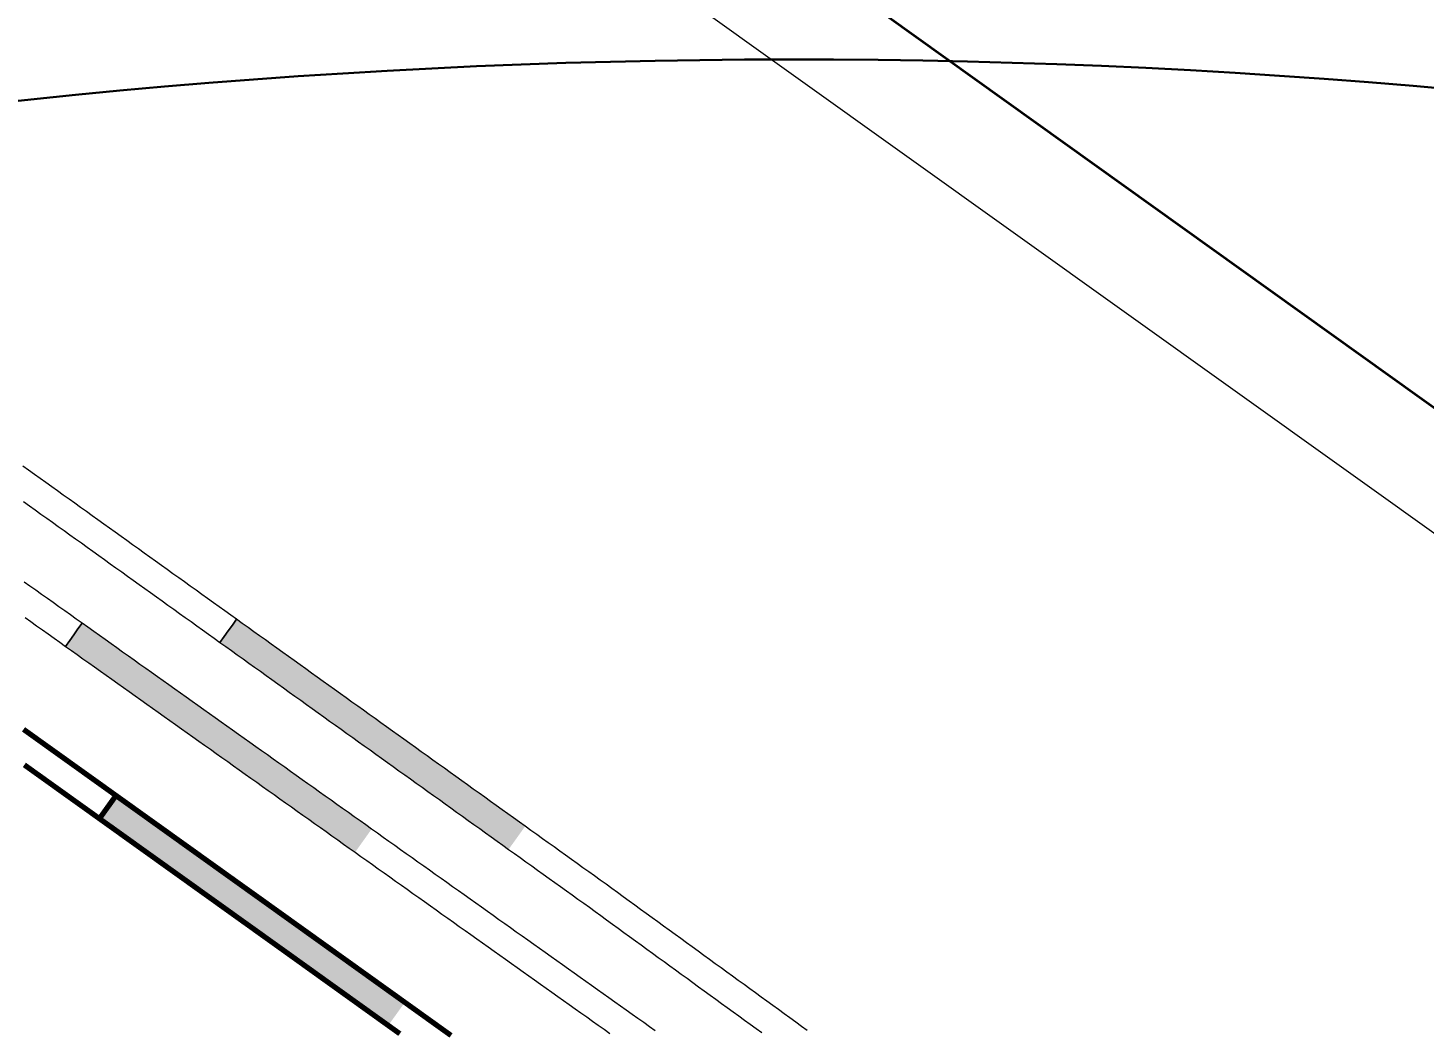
# Model space of a CAD drawing. Header units: inches. Extents: x 36473197 to 36486087, y 3899343 to 3911260.
# Drawn here: x 36483426.7 to 36483505.3, y 3904657.1 to 3904713.5 of the extents above; entities that cross this region are included whole.
import ezdxf

# ---------------------------------------------------------------- set-up
doc = ezdxf.new("R2010")
doc.units = ezdxf.units.IN
doc.header["$MEASUREMENT"] = 0
doc.layers.get('0').update_dxf_attribs({"lineweight": 0})
doc.layers.get('Defpoints').update_dxf_attribs({"lineweight": 0})
doc.layers.add('保护煤柱', color=7, linetype='Continuous', lineweight=0, true_color=0xff0042)
for name, color, linetype, lineweight in [('四盘区辅运巷', 7, 'Continuous', 0), ('居民地', 7, 'Continuous', 0), ('西平正线', 7, 'Continuous', 0), ('钻孔', 7, 'Continuous', 0)]:
    doc.layers.add(name, color=color, linetype=linetype, lineweight=lineweight)
doc.styles.add('仿宋', font='simfang.ttf')
doc.linetypes.add('保护煤柱', pattern='A,0.0195,-0.001,[6,西北矿业高家堡煤矿2022年采掘接续图(2022.8.14).shx,S=1.01575e-06,R=0,X=0,Y=0],0.0195', length=0.04)
doc.linetypes.add('铁路', pattern='A,-0.01,[9,西北矿业高家堡煤矿2022年采掘接续图(2022.8.14).shx,S=1.5748e-06,R=0,X=0,Y=0.0004],-0.01,[10,西北矿业高家堡煤矿2022年采掘接续图(2022.8.14).shx,S=1.5748e-06,R=0,X=0,Y=0.0004]', length=0.02)
doc.dimstyles.get("Standard").update_dxf_attribs({"dimtxt": 30, "dimasz": 20, "dimexe": 0.18, "dimexo": 0.0625, "dimgap": 0.09, "dimtad": 1, "dimdec": 0, "dimzin": 0, "dimdsep": 46, "dimtxsty": '仿宋', "dimcen": 0.09, "dimclrd": 150, "dimclre": 150, "dimadec": 0, "dimazin": 0, "dimtfac": 1, "dimtdec": 0, "dimtofl": 0, "dimtmove": 0, "dimatfit": 3, "dimfxl": 1, "dimtolj": 1, "dimtzin": 0, "dimlwd": 0, "dimarcsym": 0})

# ---------------------------------------------------------------- blocks, each defined once
blk = doc.blocks.new('lr_block_12_1')
blk.add_hatch(color=7).paths.add_polyline_path([(747.473, 148.96), (747.148, 149.193), (746.822, 149.426), (746.497, 149.659), (746.172, 149.892), (745.847, 150.125), (745.522, 150.358), (745.197, 150.591), (744.872, 150.824), (744.547, 151.057), (744.222, 151.29), (743.896, 151.523), (743.571, 151.756), (743.246, 151.989), (742.921, 152.222), (742.596, 152.455), (742.271, 152.688), (741.946, 152.921), (741.621, 153.154), (741.295, 153.387), (740.97, 153.62), (740.645, 153.853), (740.319, 154.086), (739.994, 154.319), (739.669, 154.552), (739.344, 154.784), (739.018, 155.017), (738.693, 155.25), (738.368, 155.483), (738.043, 155.716), (737.717, 155.949), (737.392, 156.181), (737.067, 156.414), (736.742, 156.647), (736.416, 156.88), (736.091, 157.113), (735.766, 157.346), (735.441, 157.578), (735.115, 157.811), (734.79, 158.044), (734.465, 158.277), (734.14, 158.51), (733.814, 158.743), (733.489, 158.975), (733.164, 159.208), (732.839, 159.441), (732.513, 159.674), (732.188, 159.907), (731.863, 160.14), (731.538, 160.372), (731.212, 160.605), (730.98, 160.28), (730.747, 159.955), (730.514, 159.629), (730.281, 159.304), (730.606, 159.071), (730.932, 158.839), (731.257, 158.606), (731.582, 158.373), (731.907, 158.14), (732.233, 157.907), (732.558, 157.674), (732.883, 157.442), (733.208, 157.209), (733.534, 156.976), (733.859, 156.743), (734.184, 156.51), (734.509, 156.277), (734.835, 156.045), (735.16, 155.812), (735.485, 155.579), (735.81, 155.346), (736.136, 155.113), (736.461, 154.88), (736.786, 154.648), (737.111, 154.415), (737.437, 154.182), (737.762, 153.949), (738.087, 153.716), (738.412, 153.483), (738.738, 153.251), (739.063, 153.018), (739.388, 152.785), (739.713, 152.552), (740.039, 152.319), (740.364, 152.086), (740.689, 151.854), (741.014, 151.621), (741.339, 151.388), (741.664, 151.155), (741.989, 150.922), (742.314, 150.689), (742.639, 150.455), (742.964, 150.222), (743.289, 149.989), (743.615, 149.756), (743.94, 149.523), (744.265, 149.29), (744.59, 149.057), (744.915, 148.824), (745.24, 148.591), (745.565, 148.358), (745.89, 148.125), (746.216, 147.892), (746.541, 147.659), (746.774, 147.984), (747.007, 148.309), (747.24, 148.635)], flags=17)
at = {"color": 7, "const_width": 0.3}
for points in [[(731.212, 160.605), (730.887, 160.838), (730.562, 161.071), (730.237, 161.304), (729.911, 161.537), (729.586, 161.769), (729.261, 162.002), (728.936, 162.235), (728.61, 162.468), (728.285, 162.701), (727.96, 162.934), (727.635, 163.166), (727.309, 163.399), (726.984, 163.632), (726.659, 163.865), (726.334, 164.098), (726.008, 164.331)], [(726.053, 162.331), (726.378, 162.098), (726.703, 161.865), (727.029, 161.633), (727.354, 161.4), (727.679, 161.167), (728.004, 160.934), (728.33, 160.701), (728.655, 160.468), (728.98, 160.236), (729.305, 160.003), (729.631, 159.77), (729.956, 159.537), (730.281, 159.304), (730.514, 159.629), (730.747, 159.955), (730.98, 160.28), (731.212, 160.605)], [(750.074, 147.096), (749.749, 147.329), (749.423, 147.562), (749.098, 147.795), (748.773, 148.028), (748.448, 148.261), (748.123, 148.494), (747.798, 148.727), (747.473, 148.96), (747.148, 149.193), (746.822, 149.426), (746.497, 149.659), (746.172, 149.892), (745.847, 150.125), (745.522, 150.358), (745.197, 150.591), (744.872, 150.824), (744.547, 151.057), (744.222, 151.29), (743.896, 151.523), (743.571, 151.756), (743.246, 151.989), (742.921, 152.222), (742.596, 152.455), (742.271, 152.688), (741.946, 152.921), (741.621, 153.154), (741.295, 153.387), (740.97, 153.62), (740.645, 153.853), (740.319, 154.086), (739.994, 154.319), (739.669, 154.552), (739.344, 154.784), (739.018, 155.017), (738.693, 155.25), (738.368, 155.483), (738.043, 155.716), (737.717, 155.949), (737.392, 156.181), (737.067, 156.414), (736.742, 156.647), (736.416, 156.88), (736.091, 157.113), (735.766, 157.346), (735.441, 157.578), (735.115, 157.811), (734.79, 158.044), (734.465, 158.277), (734.14, 158.51), (733.814, 158.743), (733.489, 158.975), (733.164, 159.208), (732.839, 159.441), (732.513, 159.674), (732.188, 159.907), (731.863, 160.14), (731.538, 160.372), (731.212, 160.605), (730.98, 160.28), (730.747, 159.955), (730.514, 159.629), (730.281, 159.304), (730.606, 159.071), (730.932, 158.839), (731.257, 158.606), (731.582, 158.373), (731.907, 158.14), (732.233, 157.907), (732.558, 157.674), (732.883, 157.442), (733.208, 157.209), (733.534, 156.976), (733.859, 156.743), (734.184, 156.51), (734.509, 156.277), (734.835, 156.045), (735.16, 155.812), (735.485, 155.579), (735.81, 155.346), (736.136, 155.113), (736.461, 154.88), (736.786, 154.648), (737.111, 154.415), (737.437, 154.182), (737.762, 153.949), (738.087, 153.716), (738.412, 153.483), (738.738, 153.251), (739.063, 153.018), (739.388, 152.785), (739.713, 152.552), (740.039, 152.319), (740.364, 152.086), (740.689, 151.854), (741.014, 151.621), (741.339, 151.388), (741.664, 151.155), (741.989, 150.922), (742.314, 150.689), (742.639, 150.455), (742.964, 150.222), (743.289, 149.989), (743.615, 149.756), (743.94, 149.523), (744.265, 149.29), (744.59, 149.057), (744.915, 148.824), (745.24, 148.591), (745.565, 148.358), (745.89, 148.125), (746.216, 147.892), (746.541, 147.659), (746.866, 147.426), (747.191, 147.193)]]:
    blk.add_lwpolyline(points, dxfattribs=at)
blk = doc.blocks.new('*D205')
at = {"layer": 'Defpoints', "color": 0, "transparency": 16777216}
for p in [(36485936.086, 3904772.871), (36482207.754, 3899448.443), (36482358.828, 3899342.656)]:
    blk.add_point(p, dxfattribs=at)
at = {"layer": '四盘区辅运巷', "color": 150, "lineweight": -2, "transparency": 16777216}
for p, q in [((36485936.138, 3904772.835), (36486087.308, 3904666.981)), ((36482207.805, 3899448.407), (36482358.976, 3899342.553))]:
    blk.add_line(p, q, dxfattribs=at)
at = {"layer": '四盘区辅运巷', "color": 150, "lineweight": 0, "transparency": 16777216}
blk.add_line((36486075.689, 3904650.701), (36482370.3, 3899359.039), dxfattribs=at)
at = {"layer": '四盘区辅运巷', "color": 150, "transparency": 16777216}
for points in [[(36486072.959, 3904652.613), (36486078.419, 3904648.789), (36486087.161, 3904667.084)], [(36482367.57, 3899360.951), (36482373.031, 3899357.127), (36482358.828, 3899342.656)]]:
    blk.add_solid(points, dxfattribs=at)
at = {"layer": '四盘区辅运巷', "color": 0, "transparency": 16777216, "insert": (36484210.493, 3902013.624), "char_height": 30, "attachment_point": 5, "rotation": 54.99908, "style": '仿宋'}
blk.add_mtext('\\A1;650', dxfattribs=at)

msp = doc.modelspace()

# ---------------------------------------------------------------- hatches: boundary and pattern name
at = {"layer": '西平正线'}
for points in [[(36483446.03, 3904668.431), (36483445.704, 3904668.663), (36483445.379, 3904668.895), (36483445.053, 3904669.127), (36483444.727, 3904669.359), (36483444.401, 3904669.59), (36483444.075, 3904669.822), (36483443.749, 3904670.054), (36483443.423, 3904670.286), (36483443.097, 3904670.518), (36483442.771, 3904670.75), (36483442.445, 3904670.982), (36483442.119, 3904671.213), (36483441.793, 3904671.445), (36483441.467, 3904671.677), (36483441.141, 3904671.909), (36483440.815, 3904672.141), (36483440.489, 3904672.373), (36483440.163, 3904672.605), (36483439.837, 3904672.836), (36483439.511, 3904673.068), (36483439.185, 3904673.3), (36483438.86, 3904673.532), (36483438.534, 3904673.764), (36483438.208, 3904673.996), (36483437.882, 3904674.228), (36483437.556, 3904674.459), (36483437.23, 3904674.691), (36483436.904, 3904674.923), (36483436.578, 3904675.155), (36483436.252, 3904675.387), (36483435.926, 3904675.619), (36483435.6, 3904675.851), (36483435.274, 3904676.082), (36483434.948, 3904676.314), (36483434.622, 3904676.546), (36483434.296, 3904676.778), (36483433.97, 3904677.01), (36483433.644, 3904677.242), (36483433.318, 3904677.474), (36483432.992, 3904677.705), (36483432.667, 3904677.937), (36483432.341, 3904678.169), (36483432.015, 3904678.401), (36483431.689, 3904678.633), (36483431.363, 3904678.865), (36483431.037, 3904679.097), (36483430.711, 3904679.328), (36483430.385, 3904679.56), (36483430.059, 3904679.792), (36483429.733, 3904680.024), (36483429.501, 3904679.698), (36483429.269, 3904679.372), (36483429.037, 3904679.046), (36483428.806, 3904678.72), (36483429.132, 3904678.488), (36483429.457, 3904678.257), (36483429.783, 3904678.025), (36483430.109, 3904677.793), (36483430.435, 3904677.561), (36483430.761, 3904677.329), (36483431.087, 3904677.097), (36483431.413, 3904676.865), (36483431.739, 3904676.634), (36483432.065, 3904676.402), (36483432.391, 3904676.17), (36483432.717, 3904675.938), (36483433.043, 3904675.706), (36483433.369, 3904675.474), (36483433.695, 3904675.242), (36483434.021, 3904675.011), (36483434.347, 3904674.779), (36483434.673, 3904674.547), (36483434.999, 3904674.315), (36483435.325, 3904674.083), (36483435.65, 3904673.851), (36483435.976, 3904673.619), (36483436.302, 3904673.388), (36483436.628, 3904673.156), (36483436.954, 3904672.924), (36483437.28, 3904672.692), (36483437.606, 3904672.46), (36483437.932, 3904672.228), (36483438.258, 3904671.996), (36483438.584, 3904671.765), (36483438.91, 3904671.533), (36483439.236, 3904671.301), (36483439.562, 3904671.069), (36483439.888, 3904670.837), (36483440.214, 3904670.605), (36483440.54, 3904670.373), (36483440.866, 3904670.142), (36483441.192, 3904669.91), (36483441.518, 3904669.678), (36483441.843, 3904669.446), (36483442.169, 3904669.214), (36483442.495, 3904668.982), (36483442.821, 3904668.75), (36483443.147, 3904668.519), (36483443.473, 3904668.287), (36483443.799, 3904668.055), (36483444.125, 3904667.823), (36483444.451, 3904667.591), (36483444.777, 3904667.359), (36483445.103, 3904667.127), (36483445.335, 3904667.453), (36483445.567, 3904667.779), (36483445.799, 3904668.105)], [(36483454.678, 3904668.59), (36483454.353, 3904668.823), (36483454.028, 3904669.057), (36483453.703, 3904669.29), (36483453.378, 3904669.523), (36483453.053, 3904669.756), (36483452.728, 3904669.989), (36483452.403, 3904670.222), (36483452.078, 3904670.455), (36483451.753, 3904670.688), (36483451.428, 3904670.921), (36483451.103, 3904671.155), (36483450.778, 3904671.388), (36483450.453, 3904671.621), (36483450.127, 3904671.854), (36483449.802, 3904672.087), (36483449.477, 3904672.32), (36483449.152, 3904672.553), (36483448.827, 3904672.786), (36483448.502, 3904673.02), (36483448.177, 3904673.253), (36483447.852, 3904673.486), (36483447.527, 3904673.719), (36483447.202, 3904673.952), (36483446.877, 3904674.185), (36483446.552, 3904674.418), (36483446.227, 3904674.651), (36483445.902, 3904674.884), (36483445.577, 3904675.118), (36483445.252, 3904675.351), (36483444.927, 3904675.584), (36483444.602, 3904675.817), (36483444.277, 3904676.05), (36483443.952, 3904676.283), (36483443.626, 3904676.516), (36483443.301, 3904676.749), (36483442.976, 3904676.982), (36483442.651, 3904677.216), (36483442.326, 3904677.449), (36483442.001, 3904677.682), (36483441.676, 3904677.915), (36483441.351, 3904678.148), (36483441.026, 3904678.381), (36483440.701, 3904678.614), (36483440.376, 3904678.847), (36483440.051, 3904679.081), (36483439.726, 3904679.314), (36483439.401, 3904679.547), (36483439.076, 3904679.78), (36483438.751, 3904680.013), (36483438.426, 3904680.246), (36483438.193, 3904679.921), (36483437.959, 3904679.596), (36483437.726, 3904679.271), (36483437.493, 3904678.946), (36483437.818, 3904678.713), (36483438.143, 3904678.48), (36483438.468, 3904678.247), (36483438.793, 3904678.013), (36483439.118, 3904677.78), (36483439.444, 3904677.547), (36483439.769, 3904677.314), (36483440.094, 3904677.081), (36483440.419, 3904676.848), (36483440.744, 3904676.615), (36483441.069, 3904676.382), (36483441.394, 3904676.149), (36483441.719, 3904675.915), (36483442.044, 3904675.682), (36483442.369, 3904675.449), (36483442.694, 3904675.216), (36483443.019, 3904674.983), (36483443.344, 3904674.75), (36483443.669, 3904674.517), (36483443.994, 3904674.284), (36483444.319, 3904674.05), (36483444.644, 3904673.817), (36483444.969, 3904673.584), (36483445.294, 3904673.351), (36483445.619, 3904673.118), (36483445.945, 3904672.885), (36483446.27, 3904672.652), (36483446.595, 3904672.419), (36483446.92, 3904672.186), (36483447.245, 3904671.952), (36483447.57, 3904671.719), (36483447.895, 3904671.486), (36483448.22, 3904671.253), (36483448.545, 3904671.02), (36483448.87, 3904670.787), (36483449.195, 3904670.554), (36483449.52, 3904670.321), (36483449.845, 3904670.088), (36483450.17, 3904669.854), (36483450.495, 3904669.621), (36483450.82, 3904669.388), (36483451.145, 3904669.155), (36483451.47, 3904668.922), (36483451.795, 3904668.689), (36483452.12, 3904668.456), (36483452.445, 3904668.223), (36483452.771, 3904667.989), (36483453.096, 3904667.756), (36483453.421, 3904667.523), (36483453.746, 3904667.29), (36483453.979, 3904667.615), (36483454.212, 3904667.94), (36483454.445, 3904668.265)]]:
    msp.add_hatch(color=7, dxfattribs=at).paths.add_polyline_path(points, flags=17)

# ---------------------------------------------------------------- linework, layer by layer
at = {"layer": '保护煤柱', "color": 1, "linetype": '保护煤柱', "lineweight": 30, "ltscale": 3750, "true_color": 0xff0000}
msp.add_arc((36483469.786, 3904301.874, -0.202), 409.892, 20.06881, 110.54826, dxfattribs=at)
at = {"layer": '居民地', "color": 254, "linetype": 'Continuous', "lineweight": 35, "true_color": 0xd7d7d7}
msp.add_line((36483346.336, 3904806.373, -0.202), (36483506.684, 3904691.577, -0.202), dxfattribs=at)
at = {"layer": '西平正线', "color": 7, "linetype": 'Continuous', "lineweight": 0, "flags": 128}
for points in [[(36483438.426, 3904680.246), (36483438.101, 3904680.479), (36483437.776, 3904680.712), (36483437.451, 3904680.945), (36483437.125, 3904681.179), (36483436.8, 3904681.412), (36483436.475, 3904681.645), (36483436.15, 3904681.878), (36483435.825, 3904682.111), (36483435.5, 3904682.344), (36483435.175, 3904682.577), (36483434.85, 3904682.81), (36483434.525, 3904683.043), (36483434.2, 3904683.277), (36483433.875, 3904683.51), (36483433.55, 3904683.743), (36483433.225, 3904683.976), (36483432.9, 3904684.209), (36483432.575, 3904684.442), (36483432.25, 3904684.675), (36483431.925, 3904684.908), (36483431.6, 3904685.142), (36483431.275, 3904685.375), (36483430.95, 3904685.608), (36483430.624, 3904685.841), (36483430.299, 3904686.074), (36483429.974, 3904686.307), (36483429.649, 3904686.54), (36483429.324, 3904686.773), (36483428.999, 3904687.006), (36483428.674, 3904687.24), (36483428.349, 3904687.473), (36483428.024, 3904687.706), (36483427.699, 3904687.939), (36483427.374, 3904688.172), (36483427.049, 3904688.405), (36483426.724, 3904688.638), (36483426.399, 3904688.871)], [(36483426.442, 3904686.872), (36483426.767, 3904686.639), (36483427.092, 3904686.406), (36483427.417, 3904686.172), (36483427.742, 3904685.939), (36483428.067, 3904685.706), (36483428.392, 3904685.473), (36483428.717, 3904685.24), (36483429.042, 3904685.007), (36483429.367, 3904684.774), (36483429.692, 3904684.541), (36483430.017, 3904684.308), (36483430.342, 3904684.074), (36483430.667, 3904683.841), (36483430.992, 3904683.608), (36483431.317, 3904683.375), (36483431.642, 3904683.142), (36483431.967, 3904682.909), (36483432.292, 3904682.676), (36483432.617, 3904682.443), (36483432.943, 3904682.21), (36483433.268, 3904681.976), (36483433.593, 3904681.743), (36483433.918, 3904681.51), (36483434.243, 3904681.277), (36483434.568, 3904681.044), (36483434.893, 3904680.811), (36483435.218, 3904680.578), (36483435.543, 3904680.345), (36483435.868, 3904680.111), (36483436.193, 3904679.878), (36483436.518, 3904679.645), (36483436.843, 3904679.412), (36483437.168, 3904679.179), (36483437.493, 3904678.946), (36483437.726, 3904679.271), (36483437.959, 3904679.596), (36483438.193, 3904679.921), (36483438.426, 3904680.246)], [(36483429.733, 3904680.024), (36483429.407, 3904680.256), (36483429.081, 3904680.488), (36483428.755, 3904680.72), (36483428.429, 3904680.951), (36483428.103, 3904681.183), (36483427.777, 3904681.415), (36483427.451, 3904681.647), (36483427.125, 3904681.879), (36483426.799, 3904682.111), (36483426.474, 3904682.343)], [(36483426.524, 3904680.343), (36483426.85, 3904680.111), (36483427.176, 3904679.88), (36483427.502, 3904679.648), (36483427.828, 3904679.416), (36483428.154, 3904679.184), (36483428.48, 3904678.952), (36483428.806, 3904678.72), (36483429.037, 3904679.046), (36483429.269, 3904679.372), (36483429.501, 3904679.698), (36483429.733, 3904680.024)], [(36483462.002, 3904657.07), (36483461.676, 3904657.302), (36483461.35, 3904657.534), (36483461.024, 3904657.766), (36483460.698, 3904657.998), (36483460.372, 3904658.229), (36483460.046, 3904658.461), (36483459.72, 3904658.693), (36483459.394, 3904658.925), (36483459.068, 3904659.157), (36483458.742, 3904659.389), (36483458.416, 3904659.621), (36483458.09, 3904659.852), (36483457.765, 3904660.084), (36483457.439, 3904660.316), (36483457.113, 3904660.548), (36483456.787, 3904660.78), (36483456.461, 3904661.012), (36483456.135, 3904661.244), (36483455.809, 3904661.475), (36483455.483, 3904661.707), (36483455.157, 3904661.939), (36483454.831, 3904662.171), (36483454.505, 3904662.403), (36483454.179, 3904662.635), (36483453.853, 3904662.867), (36483453.527, 3904663.098), (36483453.201, 3904663.33), (36483452.875, 3904663.562), (36483452.549, 3904663.794), (36483452.223, 3904664.026), (36483451.897, 3904664.258), (36483451.572, 3904664.49), (36483451.246, 3904664.721), (36483450.92, 3904664.953), (36483450.594, 3904665.185), (36483450.268, 3904665.417), (36483449.942, 3904665.649), (36483449.616, 3904665.881), (36483449.29, 3904666.113), (36483448.964, 3904666.344), (36483448.638, 3904666.576), (36483448.312, 3904666.808), (36483447.986, 3904667.04), (36483447.66, 3904667.272), (36483447.334, 3904667.504), (36483447.008, 3904667.736), (36483446.682, 3904667.967), (36483446.356, 3904668.199), (36483446.03, 3904668.431), (36483445.704, 3904668.663), (36483445.379, 3904668.895), (36483445.053, 3904669.127), (36483444.727, 3904669.359), (36483444.401, 3904669.59), (36483444.075, 3904669.822), (36483443.749, 3904670.054), (36483443.423, 3904670.286), (36483443.097, 3904670.518), (36483442.771, 3904670.75), (36483442.445, 3904670.982), (36483442.119, 3904671.213), (36483441.793, 3904671.445), (36483441.467, 3904671.677), (36483441.141, 3904671.909), (36483440.815, 3904672.141), (36483440.489, 3904672.373), (36483440.163, 3904672.605), (36483439.837, 3904672.836), (36483439.511, 3904673.068), (36483439.185, 3904673.3), (36483438.86, 3904673.532), (36483438.534, 3904673.764), (36483438.208, 3904673.996), (36483437.882, 3904674.228), (36483437.556, 3904674.459), (36483437.23, 3904674.691), (36483436.904, 3904674.923), (36483436.578, 3904675.155), (36483436.252, 3904675.387), (36483435.926, 3904675.619), (36483435.6, 3904675.851), (36483435.274, 3904676.082), (36483434.948, 3904676.314), (36483434.622, 3904676.546), (36483434.296, 3904676.778), (36483433.97, 3904677.01), (36483433.644, 3904677.242), (36483433.318, 3904677.474), (36483432.992, 3904677.705), (36483432.667, 3904677.937), (36483432.341, 3904678.169), (36483432.015, 3904678.401), (36483431.689, 3904678.633), (36483431.363, 3904678.865), (36483431.037, 3904679.097), (36483430.711, 3904679.328), (36483430.385, 3904679.56), (36483430.059, 3904679.792), (36483429.733, 3904680.024), (36483429.501, 3904679.698), (36483429.269, 3904679.372), (36483429.037, 3904679.046), (36483428.806, 3904678.72), (36483429.132, 3904678.488), (36483429.457, 3904678.257), (36483429.783, 3904678.025), (36483430.109, 3904677.793), (36483430.435, 3904677.561), (36483430.761, 3904677.329), (36483431.087, 3904677.097), (36483431.413, 3904676.865), (36483431.739, 3904676.634), (36483432.065, 3904676.402), (36483432.391, 3904676.17), (36483432.717, 3904675.938), (36483433.043, 3904675.706), (36483433.369, 3904675.474), (36483433.695, 3904675.242), (36483434.021, 3904675.011), (36483434.347, 3904674.779), (36483434.673, 3904674.547), (36483434.999, 3904674.315), (36483435.325, 3904674.083), (36483435.65, 3904673.851), (36483435.976, 3904673.619), (36483436.302, 3904673.388), (36483436.628, 3904673.156), (36483436.954, 3904672.924), (36483437.28, 3904672.692), (36483437.606, 3904672.46), (36483437.932, 3904672.228), (36483438.258, 3904671.996), (36483438.584, 3904671.765), (36483438.91, 3904671.533), (36483439.236, 3904671.301), (36483439.562, 3904671.069), (36483439.888, 3904670.837), (36483440.214, 3904670.605), (36483440.54, 3904670.373), (36483440.866, 3904670.142), (36483441.192, 3904669.91), (36483441.518, 3904669.678), (36483441.843, 3904669.446), (36483442.169, 3904669.214), (36483442.495, 3904668.982), (36483442.821, 3904668.75), (36483443.147, 3904668.519), (36483443.473, 3904668.287), (36483443.799, 3904668.055), (36483444.125, 3904667.823), (36483444.451, 3904667.591), (36483444.777, 3904667.359), (36483445.103, 3904667.127), (36483445.429, 3904666.896), (36483445.755, 3904666.664), (36483446.081, 3904666.432), (36483446.407, 3904666.2), (36483446.733, 3904665.968), (36483447.059, 3904665.736), (36483447.385, 3904665.504), (36483447.711, 3904665.273), (36483448.036, 3904665.041), (36483448.362, 3904664.809), (36483448.688, 3904664.577), (36483449.014, 3904664.345), (36483449.34, 3904664.113), (36483449.666, 3904663.881), (36483449.992, 3904663.649), (36483450.318, 3904663.418), (36483450.644, 3904663.186), (36483450.97, 3904662.954), (36483451.296, 3904662.722), (36483451.622, 3904662.49), (36483451.948, 3904662.258), (36483452.274, 3904662.026), (36483452.6, 3904661.795), (36483452.926, 3904661.563), (36483453.252, 3904661.331), (36483453.578, 3904661.099), (36483453.904, 3904660.867), (36483454.229, 3904660.635), (36483454.555, 3904660.403), (36483454.881, 3904660.172), (36483455.207, 3904659.94), (36483455.533, 3904659.708), (36483455.859, 3904659.476), (36483456.185, 3904659.244), (36483456.511, 3904659.012), (36483456.837, 3904658.78), (36483457.163, 3904658.549), (36483457.489, 3904658.317), (36483457.815, 3904658.085), (36483458.141, 3904657.853), (36483458.467, 3904657.621), (36483458.793, 3904657.389), (36483459.119, 3904657.157), (36483459.445, 3904656.926)], [(36483470.555, 3904657.089), (36483470.232, 3904657.324), (36483469.908, 3904657.56), (36483469.585, 3904657.795), (36483469.261, 3904658.03), (36483468.938, 3904658.265), (36483468.614, 3904658.5), (36483468.291, 3904658.736), (36483467.967, 3904658.971), (36483467.644, 3904659.206), (36483467.32, 3904659.441), (36483466.997, 3904659.677), (36483466.673, 3904659.912), (36483466.349, 3904660.147), (36483466.026, 3904660.382), (36483465.702, 3904660.618), (36483465.379, 3904660.853), (36483465.055, 3904661.088), (36483464.732, 3904661.323), (36483464.408, 3904661.558), (36483464.085, 3904661.794), (36483463.761, 3904662.029), (36483463.438, 3904662.264), (36483463.114, 3904662.499), (36483462.791, 3904662.735), (36483462.467, 3904662.97), (36483462.144, 3904663.205), (36483461.82, 3904663.44), (36483461.497, 3904663.675), (36483461.173, 3904663.911), (36483460.85, 3904664.146), (36483460.526, 3904664.381), (36483460.202, 3904664.616), (36483459.879, 3904664.852), (36483459.555, 3904665.087), (36483459.232, 3904665.322), (36483458.904, 3904665.56), (36483458.579, 3904665.793), (36483458.254, 3904666.026), (36483457.929, 3904666.259), (36483457.604, 3904666.492), (36483457.279, 3904666.725), (36483456.953, 3904666.959), (36483456.628, 3904667.192), (36483456.303, 3904667.425), (36483455.978, 3904667.658), (36483455.653, 3904667.891), (36483455.328, 3904668.124), (36483455.003, 3904668.357), (36483454.678, 3904668.59), (36483454.353, 3904668.823), (36483454.028, 3904669.057), (36483453.703, 3904669.29), (36483453.378, 3904669.523), (36483453.053, 3904669.756), (36483452.728, 3904669.989), (36483452.403, 3904670.222), (36483452.078, 3904670.455), (36483451.753, 3904670.688), (36483451.428, 3904670.921), (36483451.103, 3904671.155), (36483450.778, 3904671.388), (36483450.453, 3904671.621), (36483450.127, 3904671.854), (36483449.802, 3904672.087), (36483449.477, 3904672.32), (36483449.152, 3904672.553), (36483448.827, 3904672.786), (36483448.502, 3904673.02), (36483448.177, 3904673.253), (36483447.852, 3904673.486), (36483447.527, 3904673.719), (36483447.202, 3904673.952), (36483446.877, 3904674.185), (36483446.552, 3904674.418), (36483446.227, 3904674.651), (36483445.902, 3904674.884), (36483445.577, 3904675.118), (36483445.252, 3904675.351), (36483444.927, 3904675.584), (36483444.602, 3904675.817), (36483444.277, 3904676.05), (36483443.952, 3904676.283), (36483443.626, 3904676.516), (36483443.301, 3904676.749), (36483442.976, 3904676.982), (36483442.651, 3904677.216), (36483442.326, 3904677.449), (36483442.001, 3904677.682), (36483441.676, 3904677.915), (36483441.351, 3904678.148), (36483441.026, 3904678.381), (36483440.701, 3904678.614), (36483440.376, 3904678.847), (36483440.051, 3904679.081), (36483439.726, 3904679.314), (36483439.401, 3904679.547), (36483439.076, 3904679.78), (36483438.751, 3904680.013), (36483438.426, 3904680.246), (36483438.193, 3904679.921), (36483437.959, 3904679.596), (36483437.726, 3904679.271), (36483437.493, 3904678.946), (36483437.818, 3904678.713), (36483438.143, 3904678.48), (36483438.468, 3904678.247), (36483438.793, 3904678.013), (36483439.118, 3904677.78), (36483439.444, 3904677.547), (36483439.769, 3904677.314), (36483440.094, 3904677.081), (36483440.419, 3904676.848), (36483440.744, 3904676.615), (36483441.069, 3904676.382), (36483441.394, 3904676.149), (36483441.719, 3904675.915), (36483442.044, 3904675.682), (36483442.369, 3904675.449), (36483442.694, 3904675.216), (36483443.019, 3904674.983), (36483443.344, 3904674.75), (36483443.669, 3904674.517), (36483443.994, 3904674.284), (36483444.319, 3904674.05), (36483444.644, 3904673.817), (36483444.969, 3904673.584), (36483445.294, 3904673.351), (36483445.619, 3904673.118), (36483445.945, 3904672.885), (36483446.27, 3904672.652), (36483446.595, 3904672.419), (36483446.92, 3904672.186), (36483447.245, 3904671.952), (36483447.57, 3904671.719), (36483447.895, 3904671.486), (36483448.22, 3904671.253), (36483448.545, 3904671.02), (36483448.87, 3904670.787), (36483449.195, 3904670.554), (36483449.52, 3904670.321), (36483449.845, 3904670.088), (36483450.17, 3904669.854), (36483450.495, 3904669.621), (36483450.82, 3904669.388), (36483451.145, 3904669.155), (36483451.47, 3904668.922), (36483451.795, 3904668.689), (36483452.12, 3904668.456), (36483452.445, 3904668.223), (36483452.771, 3904667.989), (36483453.096, 3904667.756), (36483453.421, 3904667.523), (36483453.746, 3904667.29), (36483454.071, 3904667.057), (36483454.396, 3904666.824), (36483454.721, 3904666.591), (36483455.046, 3904666.358), (36483455.371, 3904666.125), (36483455.696, 3904665.891), (36483456.021, 3904665.658), (36483456.346, 3904665.425), (36483456.671, 3904665.192), (36483456.996, 3904664.959), (36483457.321, 3904664.726), (36483457.646, 3904664.493), (36483457.971, 3904664.26), (36483458.291, 3904664.028), (36483458.615, 3904663.793), (36483458.938, 3904663.557), (36483459.262, 3904663.322), (36483459.585, 3904663.087), (36483459.909, 3904662.852), (36483460.232, 3904662.617), (36483460.556, 3904662.381), (36483460.879, 3904662.146), (36483461.203, 3904661.911), (36483461.526, 3904661.676), (36483461.85, 3904661.44), (36483462.173, 3904661.205), (36483462.497, 3904660.97), (36483462.82, 3904660.735), (36483463.144, 3904660.5), (36483463.467, 3904660.264), (36483463.791, 3904660.029), (36483464.114, 3904659.794), (36483464.438, 3904659.559), (36483464.762, 3904659.323), (36483465.085, 3904659.088), (36483465.409, 3904658.853), (36483465.732, 3904658.618), (36483466.056, 3904658.383), (36483466.379, 3904658.147), (36483466.703, 3904657.912), (36483467.026, 3904657.677), (36483467.35, 3904657.442), (36483467.673, 3904657.206), (36483467.997, 3904656.971)]]:
    msp.add_lwpolyline(points, dxfattribs=at)
at = {"layer": '钻孔', "linetype": '铁路', "lineweight": 5, "ltscale": 5000, "flags": 128}
msp.add_lwpolyline([(36481842.607, 3905989.707), (36481864.098, 3905952.301), (36481945.18, 3905837.471), (36482000, 3905773.823), (36482065.958, 3905714.443), (36484236.572, 3904162.725), (36484432.158, 3904050.128), (36484500, 3904018.356), (36484788.707, 3903926.797)], dxfattribs=at)

# ---------------------------------------------------------------- block references
at = {"layer": '西平正线'}
msp.add_blockref('lr_block_12_1', (36482700.429, 3904509.716, -0.202), dxfattribs=at)

# ---------------------------------------------------------------- dimensions: what is measured, and where the dimension line sits
at = {"layer": '四盘区辅运巷'}
dim = msp.add_linear_dim(base=(36482358.828, 3899342.656), p1=(36485936.086, 3904772.871), p2=(36482207.754, 3899448.443), angle=54.99908, text='650', dimstyle='Standard', dxfattribs=at)
dim.commit()
dim.dimension.update_dxf_attribs({"geometry": '*D205', "text_midpoint": (36484222.995, 3902004.87), "dimtype": 160})

doc.saveas('drawing.dxf')
